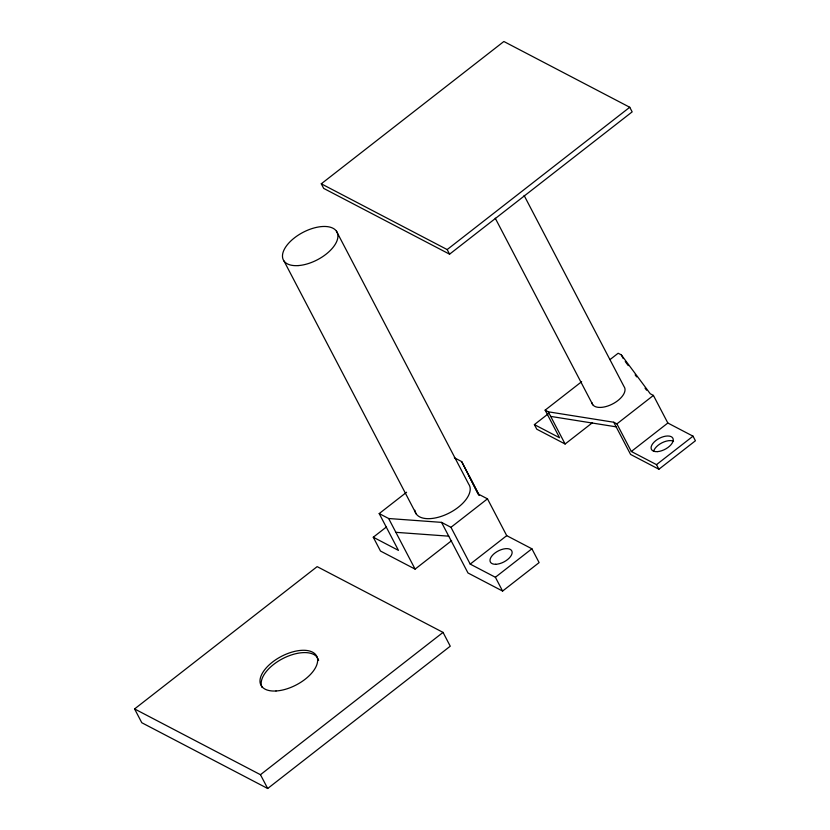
<?xml version="1.0" encoding="UTF-8"?>
<svg xmlns="http://www.w3.org/2000/svg" width="830" height="830" viewBox="0 0 830 830"><rect width="100%" height="100%" fill="white"/><g stroke="black" fill="none" stroke-linecap="round" stroke-linejoin="round"><path stroke-width="1.25" d="M321.283 183.804L503.862 41.5L629.752 107.267L632.159 111.874L449.58 254.177L323.69 188.4L321.283 183.804L447.173 249.571L449.58 254.177M447.173 249.571L629.752 107.267M386.458 526.957L373.272 537.228L398.452 550.383L379.206 513.583L406.596 492.242M134.585 708.934L317.153 566.631L443.044 632.398L450.254 646.197L267.685 788.5L141.795 722.733L134.585 708.934L260.464 774.701L267.685 788.5M548.589 413.537L534.385 424.607L559.565 437.763L545.134 410.155L581.654 381.696M610.05 359.566L618.163 353.238L621.307 354.877L650.264 393.773L653.407 395.422L667.839 423.02L693.019 436.175L695.416 440.772L658.906 469.24L630.582 454.435L613.744 422.231L548.277 411.805L545.134 410.155M441.529 522.371L450.97 527.309L487.48 498.84L506.725 535.651L531.895 548.796L539.116 562.605L502.596 591.064L467.985 572.98L441.529 522.371L388.648 518.511L379.206 513.583M534.385 424.607L536.792 429.203L565.116 444.009L592.506 422.657M373.272 537.228L380.482 551.037L415.104 569.121L451.624 540.662M613.744 422.231L616.898 423.881L653.407 395.422M450.97 527.309L470.205 564.11L506.725 535.651M616.898 423.881L631.319 451.479L667.839 423.02M470.205 564.11L495.386 577.265L531.895 548.796M631.319 451.479L656.499 464.634L693.019 436.175M260.464 774.701L443.044 632.398M395.869 532.321L448.74 536.17M550.684 416.401L616.151 426.838M454.342 457.755L461.677 461.594L479.387 495.469M487.48 498.84L478.039 493.912L461.677 461.594M625.239 361.527L628.289 365.625M635.147 374.838L636.672 376.882M645.045 388.139L646.57 390.183M621.307 354.877L623.237 358.56M524.093 195.424L624.025 386.583A18.125 9.286 -27.6 0 1 612.021 404.252A18.125 9.286 -27.6 0 1 591.842 402.529M656.499 464.634L658.906 469.24M495.24 218.186L592.786 404.77M548.277 411.805L565.116 444.009M336.409 231.134L468.691 484.149A30.212 15.469 -27.6 0 1 448.024 513.614A30.212 15.469 -27.6 0 1 414.834 510.222M495.386 577.265L502.596 591.064M284.005 261.004L416.276 514.019M388.648 518.511L415.104 569.121M468.898 475.393L478.827 495.012M653.625 451.323A12.087 6.194 -27.6 0 1 661.977 442.805A12.087 6.194 -27.6 0 1 673.535 441.228M317.88 658.429A31.426 16.092 -27.6 0 1 318.606 660.421M262.156 687.499A31.426 16.092 -27.6 0 1 281.692 659.165A31.426 16.092 -27.6 0 1 317.33 657.526M657.671 451.613A12.087 6.194 -27.6 0 0 673.192 439.153A12.087 6.194 -27.6 0 0 655.638 440.72A12.087 6.194 -27.6 0 0 657.671 451.613M495.686 564.286A12.087 6.194 -27.6 0 0 512.141 552.334A12.087 6.194 -27.6 0 0 495.334 552.739A12.087 6.194 -27.6 0 0 495.686 564.286M298.074 265.6A30.212 15.469 -27.6 0 0 337.862 234.932A30.212 15.469 -27.6 0 0 294.692 237.671A30.212 15.469 -27.6 0 0 298.074 265.6M276.006 690.985A31.426 16.092 -27.6 0 0 317.589 659.196A31.426 16.092 -27.6 0 0 272.842 661.811A31.426 16.092 -27.6 0 0 276.006 690.985"/></g></svg>
